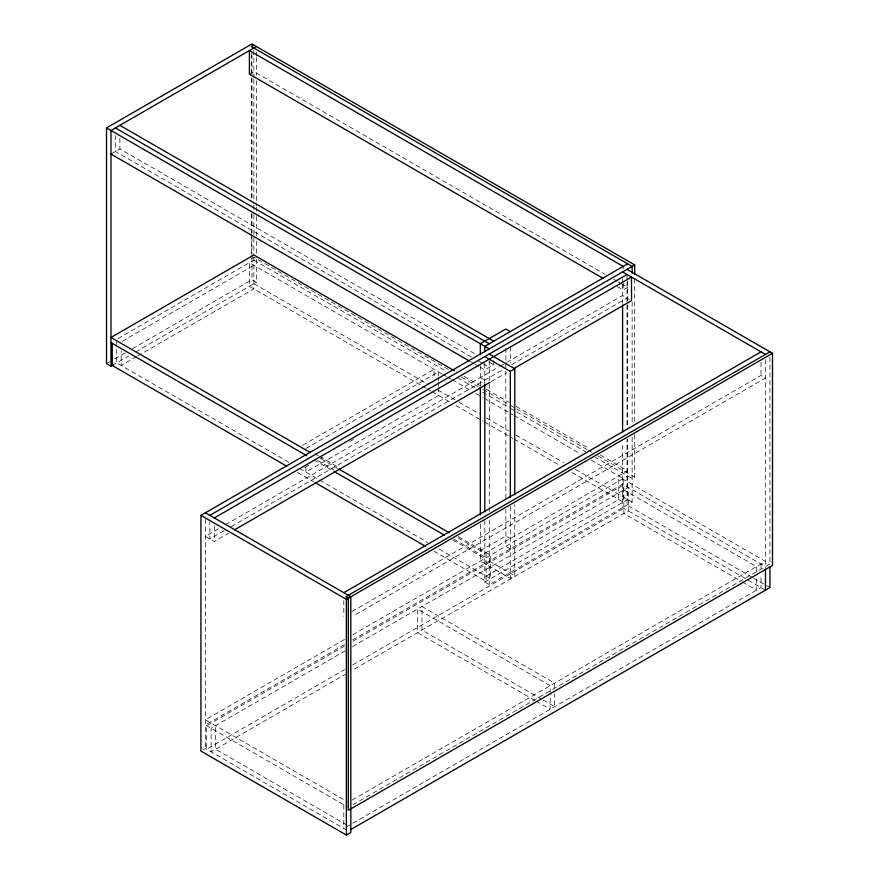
<?xml version="1.0" encoding="UTF-8"?>
<svg xmlns="http://www.w3.org/2000/svg" width="879" height="879" viewBox="0 0 879 879"><rect width="100%" height="100%" fill="white"/><g stroke="black" fill="none" stroke-linecap="round" stroke-linejoin="round"><path stroke-width="0.66" stroke-dasharray="4.39 3.3" d="M110.974 154.067L119.907 148.914L475.924 354.457M249.405 74.155L253.866 71.573L605.137 274.38M117.907 338.646L253.866 260.14M122.368 341.217L253.866 265.293M106.513 363.631L110.062 361.588M114.786 358.852L125.433 352.71M132.52 348.611L251.954 279.665L256.415 282.236L256.415 258.942M112.248 365.477L128.708 355.973M135.674 351.952L256.415 282.236M136.586 356.577L121.181 365.477L121.181 351.073M137.772 355.896L253.866 288.872L253.866 254.987M302.574 445.257L434.083 369.345L434.083 378.508M305.859 448.521L438.544 371.916L438.544 375.849M304.947 467.463L309.683 464.727M320.352 458.574L322.714 457.201M349.963 441.478L353.523 439.423M493.723 360.808L493.723 364.73L484.79 369.894L480.044 367.147M617.289 286.543L623.222 289.971L627.683 287.389L622.936 284.653M218.464 528.806L205.389 536.355L214.322 541.519L228.584 533.278M225.595 524.697L498.964 366.862M500.041 366.246L622.585 295.498L629.276 299.365M224.112 530.707L209.85 538.937L209.85 521.917M231.243 526.587L503.436 369.444M511.754 364.642L627.046 298.069M491.262 381.629L506.711 372.707M352.138 611.476L761.005 375.41L765.477 377.992L353.028 616.113M480.33 550.726L505.843 535.992L510.303 538.574M344.447 639.483L205.389 719.769L347.095 801.593M352.776 634.682L627.683 475.968M344.447 644.637L205.389 724.933L347.161 806.779M352.776 639.835L622.585 484.065L765.477 566.559M634.704 434.644L634.704 477.066L632.144 478.539L595.369 457.311M344.535 646.065L206.664 725.669L206.664 749.238L344.535 669.633M352.864 641.263L623.859 484.801L623.859 513.534L741.14 581.239M345.436 650.702L211.125 728.241L211.125 751.82L345.436 674.27M352.567 646.581L628.32 487.384L628.32 510.952L352.567 670.15M486.065 576.141L618.75 499.536L618.75 475.968M484.79 520.368L484.79 582.03L627.683 499.536L627.683 439.236M203.159 749.787L205.389 748.501L347.161 830.358M484.79 582.03L489.262 584.612L632.144 502.107L632.144 436.116M352.864 664.832L623.859 508.37M480.33 524.082L480.33 561.044L510.303 578.349L514.775 575.767L514.775 504.491M352.138 800.044L765.477 561.406L622.585 478.912M352.853 804.779L769.938 563.988M346.194 827.051L761.005 587.557L761.005 574.459M613.443 279.17L617.003 281.225M618.19 281.917L621.75 283.972M488.977 361.994L493.723 364.73M471.452 357.039L115.446 151.496L115.446 135.784M478.572 361.148L482.131 363.203M483.318 363.884L489.262 367.312M470.551 361.665L474.111 363.719M475.297 364.411L478.857 366.466M480.33 377.629L484.79 380.2M463.914 376.256L480.527 385.848M486.461 389.276L509.007 402.296M516.138 406.406L588.523 448.191M600.39 455.047L627.683 470.803L484.79 553.309L457.498 537.541M448.433 369.532L253.866 257.195L251.317 258.668L447.07 371.685M461.486 377.058L478.099 386.65M482.846 389.397L508.941 404.461M510.128 405.142L587.249 449.674M588.436 450.356L591.996 452.41M597.918 455.838L634.704 477.066M457.75 377.849L475.781 388.265M482.659 392.232L509.007 407.449M509.952 407.988L585.875 451.828M441.654 373.718L249.405 262.722L249.405 286.29L421.481 385.639M442.84 374.399L446.4 376.454M447.587 377.135L451.147 379.19M452.333 379.882L471.32 390.847M476.066 393.583L483.186 397.693M484.373 398.374L512.853 414.822M514.039 415.503L580.492 453.872M591.182 460.047L623.222 478.539L623.222 502.107L570.998 471.968M623.859 489.955L756.544 566.559L756.544 571.8M253.866 283.708L428.315 384.431M437.808 389.913L457.981 401.56M459.168 402.241L479.341 413.888M486.461 417.997L509.007 431.018M516.138 435.127L563.604 462.541M575.47 469.386L632.144 502.107M422.667 386.32L426.227 388.375M427.414 389.067L430.974 391.122M432.16 391.803L449.96 402.077M455.893 405.505L483.186 421.261M484.373 421.953L512.853 438.39M514.039 439.082L560.319 465.804M752.226 577.327L627.046 505.062L627.046 439.28M753.402 578.008L769.938 587.557M765.477 590.139L622.585 507.633L622.585 443.225M742.326 581.931L756.544 590.139L756.544 577.042M510.303 548.881L505.843 546.309L505.843 509.348M314.902 453.74L318.462 455.794M319.648 456.487L338.635 467.452M458.486 536.651L490.537 555.143L490.537 578.712L438.313 548.573M321.022 458.75L337.635 468.342M317.55 460.431L334.163 470.023M454.025 539.223L486.065 557.726M313.902 459.805L332.888 470.759M452.751 539.959L484.79 558.462M489.262 561.044L514.775 575.767M288.795 462.244L116.72 362.895L116.72 345.876M299.475 468.408L318.462 479.374M319.648 480.055L427.633 542.409M297.377 472.353L313.99 481.945M433.852 551.144L486.065 581.294L486.065 552.572M541.607 699.179L421.953 630.089L421.953 606.521L554.638 683.126L554.638 688.367M542.793 699.86L554.638 706.694L554.638 693.608M534.773 700.387L417.492 632.671L417.492 609.103L550.177 685.708L550.177 692.256M535.959 701.068L550.177 709.276L550.177 693.564M347.095 825.161L215.597 749.238L215.597 725.669M769.938 357.313L769.938 564.263M765.477 359.665L765.477 568.208M761.005 362.324L761.005 375.41M761.005 563.988L761.005 569.218M634.704 278.61L634.704 423.689M632.144 301.98L632.144 423.997M627.683 280.84L627.683 303.563M627.683 304.936L627.683 429.644M627.046 274.501L627.046 303.607M627.046 304.98L627.046 426.941M623.222 266.403L623.222 269.018M623.222 283.423L623.222 289.971M622.585 278.775L622.585 282.884M622.585 284.258L622.585 303.442M510.303 346.667L510.303 363.115M510.303 506.458L510.303 578.349M505.843 348.205L505.843 361.906M505.843 363.28L505.843 501.722M489.262 360.906L489.262 511.688M489.262 519.918L489.262 584.612M484.79 363.346L484.79 384.046M480.33 365.675L480.33 386.233M438.544 377.157L438.544 381.09M438.544 382.398L438.544 386.32M438.544 387.628L438.544 395.495L305.859 472.1L305.859 464.244M343.81 600.566L343.81 616.278M343.81 804.845L343.81 828.425M256.415 52.015L256.415 56.124M256.415 57.487L256.415 75.308M256.415 80.791L256.415 205.499M256.415 206.862L256.415 215.091M256.415 216.465L256.415 235.649M256.415 241.132L256.415 257.569M253.866 50.532L253.866 77.901M253.866 79.275L253.866 203.818M253.866 205.192L253.866 213.399M253.866 214.773L253.866 236.671M253.866 238.033L253.866 254.46M251.954 54.916L251.954 76.836M251.954 78.209L251.954 198.808M251.954 213.883L251.954 256.36M251.954 257.734L251.954 279.665M251.317 53.366L251.317 72.528M251.317 78.011L251.317 198.445M251.317 213.498L251.317 232.66M251.317 234.034L251.317 253.196M214.322 525.807L214.322 541.519M205.389 519.335L205.389 748.501M119.907 138.442L119.907 148.914M116.72 340.634L116.72 344.568"/><path stroke-width="1.32" d="M113.336 364.851L110.974 366.213L106.513 363.631L106.513 127.916L251.954 43.95L634.704 264.931L634.704 274.512M253.866 45.06L251.317 46.532L632.144 266.403L632.144 273.248M256.415 46.532L110.974 130.499L110.974 366.213M627.683 263.821L484.79 346.315L484.79 351.798M205.389 512.787L350.831 596.764L350.831 832.468L346.37 835.05L200.917 751.084L200.917 515.369L634.704 264.931M209.85 515.369L627.046 274.501M214.322 517.94L631.507 277.083L631.507 300.651L513.841 368.587M234.528 529.85L490.064 382.31M484.79 356.632L510.303 371.367L514.775 368.784L514.775 494.899M343.81 592.71L761.005 351.842M769.938 351.842L345.722 596.764L348.282 598.236L348.282 810.372L772.487 565.461L772.487 353.314L627.046 269.348M200.917 515.369L346.37 599.335L772.487 353.314M350.655 829.622L769.938 587.557L769.938 566.999M623.222 266.403L249.405 50.575L249.405 74.155L603.049 278.324M622.585 271.93L765.477 354.424M510.303 331.592L505.843 329.01L480.33 343.744L480.33 354.709M119.907 125.345L493.723 341.162M115.446 127.916L489.262 343.744M106.513 127.916L489.262 348.897M489.262 354.05L514.775 368.784M110.974 154.067L469.364 360.983M454.421 370.773L253.866 254.987L110.974 337.481L310.342 452.586M338.822 469.034L449.191 532.751M110.974 342.645L306.782 455.685M334.075 471.452L444.444 535.168M286.697 466.189L112.248 365.477L112.248 343.217M315.176 482.637L425.546 546.353M765.477 569.185L765.477 590.139M622.585 304.815L622.585 432.259M510.303 371.367L510.303 497.47M484.79 384.046L484.79 511.6M480.33 387.21L480.33 515.083M346.37 599.335L346.37 835.05"/></g></svg>
